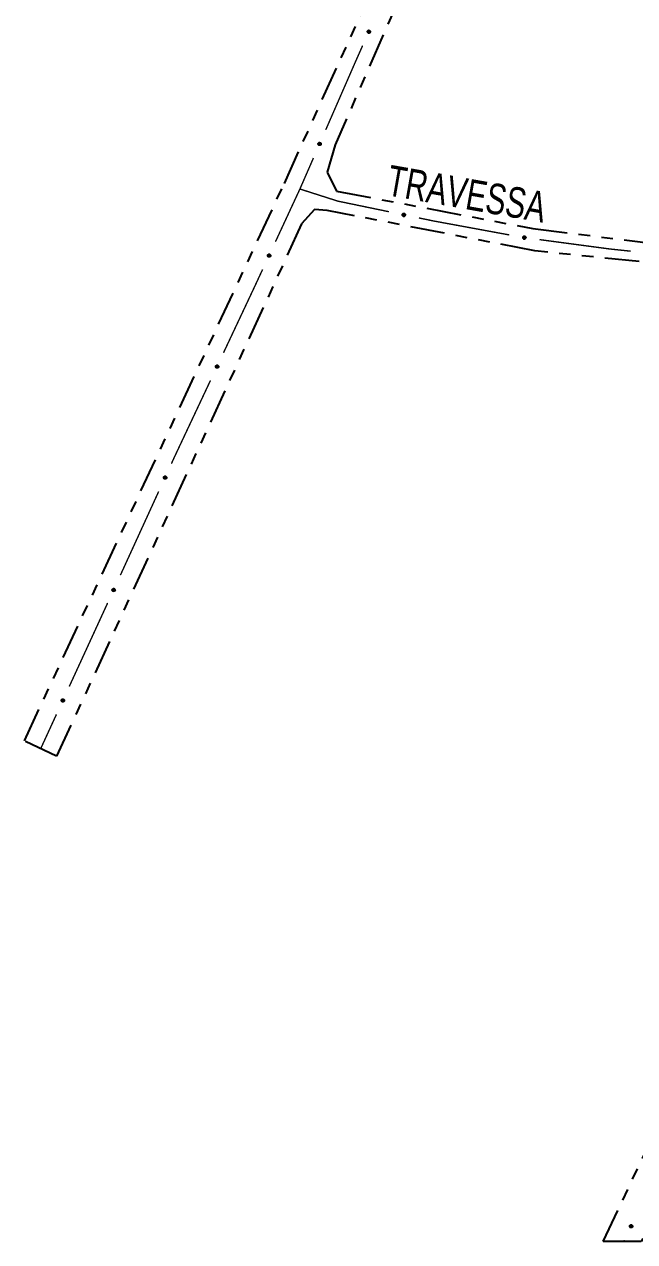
# Model space of a CAD drawing. Extents: x 203665 to 205970, y 4870865 to 4873745.
# Drawn here: x 204047.2 to 204126.9, y 4872104.6 to 4872263.5 of the extents above; entities that cross this region are included whole.
import ezdxf

# ---------------------------------------------------------------- set-up
doc = ezdxf.new("R2010")
doc.units = 0
doc.header["$LTSCALE"] = 1.5
doc.header["$MEASUREMENT"] = 0
doc.linetypes.add('TRACO_25', pattern=[8, 3, -1, 1, -1, 1, -1])
for name, color, linetype in [('SV-EIXO-RUA-N-PAV', 6, 'CONTINUOUS'), ('SV-RUA-NAO-PAV', 7, 'CONTINUOUS'), ('SV-TXT-RUA-N-PAV', 7, 'CONTINUOUS')]:
    doc.layers.add(name, color=color, linetype=linetype)
doc.styles.add('ARIAL', font='ARIAL.SHX')

msp = doc.modelspace()

# ---------------------------------------------------------------- linework, layer by layer
at = {"layer": 'SV-EIXO-RUA-N-PAV'}
for points in [[(204092.332533, 4872262.580003), (204092.350689, 4872262.53459), (204092.357008, 4872262.491847), (204092.352016, 4872262.45468), (204092.339042, 4872262.422987), (204092.322116, 4872262.392058), (204092.298172, 4872262.36464), (204092.264856, 4872262.340097), (204092.219428, 4872262.321564), (204092.175216, 4872262.317969), (204092.138516, 4872262.320913), (204092.10469, 4872262.332539), (204092.07492, 4872262.349485), (204092.047262, 4872262.375299), (204092.022719, 4872262.409304), (204092.005189, 4872262.455435), (204091.999282, 4872262.497382), (204092.005054, 4872262.533204), (204092.016958, 4872262.567137), (204092.034616, 4872262.598506), (204092.058275, 4872262.625284), (204092.092557, 4872262.649934), (204092.138318, 4872262.666633), (204092.180087, 4872262.673001), (204092.215982, 4872262.667734), (204092.249125, 4872262.655263), (204092.280353, 4872262.638664), (204092.308916, 4872262.615742), (204092.332533, 4872262.580003)], [(204085.902717, 4872247.929835), (204085.921222, 4872247.884563), (204085.927869, 4872247.84187), (204085.923163, 4872247.804665), (204085.910433, 4872247.772873), (204085.893746, 4872247.741815), (204085.870013, 4872247.714214), (204085.836887, 4872247.689415), (204085.791603, 4872247.670533), (204085.74742, 4872247.666599), (204085.710699, 4872247.66926), (204085.676784, 4872247.680626), (204085.646884, 4872247.697342), (204085.619029, 4872247.722942), (204085.594225, 4872247.756758), (204085.57634, 4872247.802752), (204085.570111, 4872247.844653), (204085.575607, 4872247.880519), (204085.58725, 4872247.914542), (204085.604666, 4872247.946046), (204085.628118, 4872247.973005), (204085.66221, 4872247.997918), (204085.707841, 4872248.014968), (204085.74956, 4872248.021658), (204085.785494, 4872248.016667), (204085.818733, 4872248.004451), (204085.850087, 4872247.988093), (204085.878825, 4872247.965391), (204085.902717, 4872247.929835)], [(204096.627797, 4872238.725503), (204096.668297, 4872238.752922), (204096.708711, 4872238.768206), (204096.746088, 4872238.771252), (204096.779818, 4872238.765332), (204096.813644, 4872238.755388), (204096.845535, 4872238.737839), (204096.876617, 4872238.71052), (204096.904407, 4872238.670087), (204096.917343, 4872238.627657), (204096.92229, 4872238.591173), (204096.918142, 4872238.555646), (204096.907931, 4872238.522948), (204096.888607, 4872238.490424), (204096.860614, 4872238.459196), (204096.819281, 4872238.432235), (204096.779557, 4872238.417523), (204096.743327, 4872238.415526), (204096.707637, 4872238.419923), (204096.673225, 4872238.430488), (204096.642019, 4872238.447895), (204096.610628, 4872238.476136), (204096.584559, 4872238.517285), (204096.569433, 4872238.556737), (204096.566927, 4872238.592929), (204096.572047, 4872238.627969), (204096.581608, 4872238.662017), (204096.597914, 4872238.69481), (204096.627797, 4872238.725503)], [(204112.338794, 4872235.745409), (204112.37722, 4872235.775666), (204112.416433, 4872235.793812), (204112.453494, 4872235.799534), (204112.487562, 4872235.796051), (204112.522015, 4872235.788562), (204112.555084, 4872235.773348), (204112.588047, 4872235.748332), (204112.61867, 4872235.709999), (204112.634619, 4872235.668608), (204112.642173, 4872235.632573), (204112.640586, 4872235.59684), (204112.63275, 4872235.563493), (204112.615811, 4872235.529665), (204112.590133, 4872235.496507), (204112.550842, 4872235.466648), (204112.512278, 4872235.449122), (204112.476285, 4872235.444528), (204112.440371, 4872235.446351), (204112.405289, 4872235.454418), (204112.372914, 4872235.46954), (204112.339576, 4872235.495453), (204112.310619, 4872235.534624), (204112.292699, 4872235.572888), (204112.287601, 4872235.608806), (204112.290192, 4872235.644124), (204112.297283, 4872235.678771), (204112.311193, 4872235.712649), (204112.338794, 4872235.745409)], [(204079.305968, 4872233.351394), (204079.32344, 4872233.305713), (204079.329116, 4872233.26288), (204079.323567, 4872233.225792), (204079.310118, 4872233.194297), (204079.29273, 4872233.163626), (204079.268377, 4872233.136571), (204079.234697, 4872233.11253), (204079.188996, 4872233.094681), (204079.144735, 4872233.091751), (204079.108083, 4872233.095245), (204079.074435, 4872233.107378), (204079.044923, 4872233.124769), (204079.017656, 4872233.150995), (204078.993626, 4872233.185365), (204078.97679, 4872233.231753), (204078.971514, 4872233.273784), (204078.977823, 4872233.309516), (204078.990234, 4872233.343267), (204079.008361, 4872233.374367), (204079.03242, 4872233.400787), (204079.067069, 4872233.424919), (204079.113074, 4872233.440929), (204079.154935, 4872233.44667), (204079.190746, 4872233.440865), (204079.223699, 4872233.427897), (204079.254674, 4872233.410831), (204079.282889, 4872233.387483), (204079.305968, 4872233.351394)], [(204072.516691, 4872218.862647), (204072.533908, 4872218.816869), (204072.539343, 4872218.774005), (204072.533587, 4872218.736949), (204072.519962, 4872218.70553), (204072.502403, 4872218.674957), (204072.477899, 4872218.648038), (204072.444084, 4872218.624186), (204072.398284, 4872218.606593), (204072.354007, 4872218.603911), (204072.317376, 4872218.60761), (204072.283796, 4872218.619931), (204072.254381, 4872218.637487), (204072.227262, 4872218.663865), (204072.203425, 4872218.698369), (204072.186849, 4872218.744851), (204072.181808, 4872218.786911), (204072.188317, 4872218.822607), (204072.200917, 4872218.856288), (204072.219218, 4872218.887286), (204072.243424, 4872218.913571), (204072.278207, 4872218.937508), (204072.324302, 4872218.953261), (204072.366194, 4872218.958767), (204072.401972, 4872218.952761), (204072.434852, 4872218.93961), (204072.465731, 4872218.922371), (204072.493815, 4872218.898865), (204072.516691, 4872218.862647)], [(204065.732981, 4872204.373385), (204065.750692, 4872204.327796), (204065.756591, 4872204.284992), (204065.751235, 4872204.247876), (204065.737951, 4872204.216312), (204065.720723, 4872204.18555), (204065.696512, 4872204.158369), (204065.662957, 4872204.134152), (204065.617349, 4872204.116065), (204065.573104, 4872204.112904), (204065.536435, 4872204.116207), (204065.502724, 4872204.128165), (204065.473121, 4872204.145401), (204065.445718, 4872204.171484), (204065.421509, 4872204.205729), (204065.404432, 4872204.252029), (204065.398936, 4872204.294031), (204065.405059, 4872204.329796), (204065.417294, 4872204.363611), (204065.435259, 4872204.394805), (204065.459179, 4872204.42135), (204065.493702, 4872204.445663), (204065.539623, 4872204.461912), (204065.581454, 4872204.467872), (204065.617294, 4872204.462253), (204065.650314, 4872204.449457), (204065.681378, 4872204.432553), (204065.709715, 4872204.409353), (204065.732981, 4872204.373385)], [(204059.022379, 4872189.703124), (204059.040014, 4872189.657505), (204059.045842, 4872189.614692), (204059.040425, 4872189.577585), (204059.027088, 4872189.546043), (204059.009809, 4872189.51531), (204058.985552, 4872189.488168), (204058.951957, 4872189.464008), (204058.90632, 4872189.445997), (204058.86207, 4872189.442909), (204058.825406, 4872189.446273), (204058.791715, 4872189.458287), (204058.762141, 4872189.475572), (204058.734781, 4872189.501701), (204058.710629, 4872189.535986), (204058.693629, 4872189.582314), (204058.688203, 4872189.624326), (204058.694385, 4872189.66008), (204058.706677, 4872189.693875), (204058.724693, 4872189.725039), (204058.748658, 4872189.751544), (204058.783221, 4872189.775799), (204058.829169, 4872189.791973), (204058.871009, 4872189.797862), (204058.906841, 4872189.792184), (204058.939839, 4872189.779334), (204058.970875, 4872189.762378), (204058.999173, 4872189.73913), (204059.022379, 4872189.703124)], [(204052.397505, 4872175.284279), (204052.41514, 4872175.23866), (204052.420967, 4872175.195847), (204052.41555, 4872175.15874), (204052.402213, 4872175.127198), (204052.384935, 4872175.096465), (204052.360678, 4872175.069324), (204052.327083, 4872175.045163), (204052.281445, 4872175.027152), (204052.237195, 4872175.024064), (204052.200532, 4872175.027429), (204052.16684, 4872175.039442), (204052.137266, 4872175.056728), (204052.109907, 4872175.082856), (204052.085755, 4872175.117141), (204052.068754, 4872175.163469), (204052.063329, 4872175.205481), (204052.069511, 4872175.241235), (204052.081802, 4872175.27503), (204052.099819, 4872175.306194), (204052.123783, 4872175.332699), (204052.158346, 4872175.356954), (204052.204295, 4872175.373128), (204052.246135, 4872175.379018), (204052.281966, 4872175.373339), (204052.314965, 4872175.360489), (204052.346, 4872175.343533), (204052.374298, 4872175.320286), (204052.397505, 4872175.284279)], [(204126.551461, 4872106.647563), (204126.568649, 4872106.601775), (204126.574059, 4872106.558907), (204126.56828, 4872106.521854), (204126.554636, 4872106.490444), (204126.537058, 4872106.459881), (204126.512537, 4872106.432978), (204126.478708, 4872106.409147), (204126.432897, 4872106.391582), (204126.388618, 4872106.388926), (204126.351989, 4872106.392649), (204126.318417, 4872106.40499), (204126.289013, 4872106.422564), (204126.26191, 4872106.448959), (204126.238094, 4872106.483477), (204126.221547, 4872106.529969), (204126.216532, 4872106.572032), (204126.223062, 4872106.607724), (204126.235683, 4872106.641397), (204126.254003, 4872106.672384), (204126.278225, 4872106.698654), (204126.313023, 4872106.72257), (204126.359128, 4872106.738295), (204126.401023, 4872106.743775), (204126.436797, 4872106.737748), (204126.469669, 4872106.724576), (204126.500537, 4872106.707318), (204126.528607, 4872106.683795), (204126.551461, 4872106.647563)]]:
    msp.add_lwpolyline(points, close=True, dxfattribs=at)
for points in [[(204092.034616, 4872262.598506), (204091.999282, 4872262.497382)], [(204092.045259, 4872262.607672), (204092.0044, 4872262.482468)], [(204092.058275, 4872262.625284), (204092.005189, 4872262.455435)], [(204092.075348, 4872262.63161), (204092.016688, 4872262.439644)], [(204092.092557, 4872262.649934), (204092.022719, 4872262.409304)], [(204092.115272, 4872262.654153), (204092.035762, 4872262.39529)], [(204092.138318, 4872262.666633), (204092.047262, 4872262.375299)], [(204092.157404, 4872262.668242), (204092.062058, 4872262.367139)], [(204092.180087, 4872262.673001), (204092.07492, 4872262.349485)], [(204092.195919, 4872262.667511), (204092.090575, 4872262.343973)], [(204092.215982, 4872262.667734), (204092.10469, 4872262.332539)], [(204092.231102, 4872262.659301), (204092.119932, 4872262.329396)], [(204092.249125, 4872262.655263), (204092.138516, 4872262.320913)], [(204092.264198, 4872262.643058), (204092.16052, 4872262.323259)], [(204092.280353, 4872262.638664), (204092.175216, 4872262.317969)], [(204092.29258, 4872262.62294), (204092.199591, 4872262.323774)], [(204092.308916, 4872262.615742), (204092.219428, 4872262.321564)], [(204092.31874, 4872262.597837), (204092.241858, 4872262.334815)], [(204092.332533, 4872262.580003), (204092.264856, 4872262.340097)], [(204092.341418, 4872262.554865), (204092.28414, 4872262.359295)], [(204092.350689, 4872262.53459), (204092.298172, 4872262.36464)], [(204092.354396, 4872262.51024), (204092.312846, 4872262.386837)], [(204092.357008, 4872262.491847), (204092.322116, 4872262.392058)], [(204085.604666, 4872247.946046), (204085.570111, 4872247.844653)], [(204085.615239, 4872247.955294), (204085.575344, 4872247.829779)], [(204085.628118, 4872247.973005), (204085.57634, 4872247.802752)], [(204085.645142, 4872247.979463), (204085.58796, 4872247.787051)], [(204085.66221, 4872247.997918), (204085.594225, 4872247.756758)], [(204085.684892, 4872248.002312), (204085.607376, 4872247.742845)], [(204085.707841, 4872248.014968), (204085.619029, 4872247.722942)], [(204085.726914, 4872248.016725), (204085.633887, 4872247.714897)], [(204085.74956, 4872248.021658), (204085.646884, 4872247.697342)], [(204085.765434, 4872248.01629), (204085.662581, 4872247.691951)], [(204085.785494, 4872248.016667), (204085.676784, 4872247.680626)], [(204085.800679, 4872248.008351), (204085.69205, 4872247.6776)], [(204085.818733, 4872248.004451), (204085.710699, 4872247.66926)], [(204085.833899, 4872247.992362), (204085.732684, 4872247.671775)], [(204085.850087, 4872247.988093), (204085.74742, 4872247.666599)], [(204085.862434, 4872247.972464), (204085.771749, 4872247.672591)], [(204085.878825, 4872247.965391), (204085.791603, 4872247.670533)], [(204085.888787, 4872247.947562), (204085.813931, 4872247.683957)], [(204085.902717, 4872247.929835), (204085.836887, 4872247.689415)], [(204085.911795, 4872247.904766), (204085.856023, 4872247.708761)], [(204085.921222, 4872247.884563), (204085.870013, 4872247.714214)], [(204085.925116, 4872247.860242), (204085.884517, 4872247.736523)], [(204085.927869, 4872247.84187), (204085.893746, 4872247.741815)], [(204096.566927, 4872238.592929), (204096.918142, 4872238.555646)], [(204096.569433, 4872238.556737), (204096.907931, 4872238.522948)], [(204096.571422, 4872238.573375), (204096.90998, 4872238.539418)], [(204096.571944, 4872238.609499), (204096.917964, 4872238.571208)], [(204096.572047, 4872238.627969), (204096.92229, 4872238.591173)], [(204096.578917, 4872238.535589), (204096.893425, 4872238.506618)], [(204096.580759, 4872238.645297), (204096.915308, 4872238.612171)], [(204096.581608, 4872238.662017), (204096.917343, 4872238.627657)], [(204096.584559, 4872238.517285), (204096.888607, 4872238.490424)], [(204096.594364, 4872238.677315), (204096.906476, 4872238.650234)], [(204096.597914, 4872238.69481), (204096.904407, 4872238.670087)], [(204096.601664, 4872238.497429), (204096.871526, 4872238.474927)], [(204096.610628, 4872238.476136), (204096.860614, 4872238.459196)], [(204096.613314, 4872238.708225), (204096.886679, 4872238.689177)], [(204096.627797, 4872238.725503), (204096.876617, 4872238.71052)], [(204096.632199, 4872238.463227), (204096.832257, 4872238.446836)], [(204096.642019, 4872238.447895), (204096.819281, 4872238.432235)], [(204096.650465, 4872238.739542), (204096.853749, 4872238.725268)], [(204096.662001, 4872238.438933), (204096.793037, 4872238.425702)], [(204096.668297, 4872238.752922), (204096.845535, 4872238.737839)], [(204096.673225, 4872238.430488), (204096.779557, 4872238.417523)], [(204096.691297, 4872238.761734), (204096.820721, 4872238.747444)], [(204096.708711, 4872238.768206), (204096.813644, 4872238.755388)], [(204112.287601, 4872235.608806), (204112.640586, 4872235.59684)], [(204112.290192, 4872235.644124), (204112.642173, 4872235.632573)], [(204112.291415, 4872235.625694), (204112.639291, 4872235.612349)], [(204112.292699, 4872235.572888), (204112.63275, 4872235.563493)], [(204112.293489, 4872235.589626), (204112.633611, 4872235.580068)], [(204112.297283, 4872235.678771), (204112.634619, 4872235.668608)], [(204112.297636, 4872235.662033), (204112.633701, 4872235.653016)], [(204112.303678, 4872235.552476), (204112.619454, 4872235.546164)], [(204112.308908, 4872235.694945), (204112.622159, 4872235.690346)], [(204112.310619, 4872235.534624), (204112.615811, 4872235.529665)], [(204112.311193, 4872235.712649), (204112.61867, 4872235.709999)], [(204112.325589, 4872235.727135), (204112.599616, 4872235.727767)], [(204112.329106, 4872235.516047), (204112.599887, 4872235.512981)], [(204112.338794, 4872235.745409), (204112.588047, 4872235.748332)], [(204112.339576, 4872235.495453), (204112.590133, 4872235.496507)], [(204112.360395, 4872235.761039), (204112.564179, 4872235.7614)], [(204112.362018, 4872235.484127), (204112.562737, 4872235.482143)], [(204112.372914, 4872235.46954), (204112.550842, 4872235.466648)], [(204112.37722, 4872235.775666), (204112.555084, 4872235.773348)], [(204112.393487, 4872235.462035), (204112.525136, 4872235.458248)], [(204112.399529, 4872235.786107), (204112.529644, 4872235.781147)], [(204112.405289, 4872235.454418), (204112.512278, 4872235.449122)], [(204112.416433, 4872235.793812), (204112.522015, 4872235.788562)], [(204079.008361, 4872233.374367), (204078.971514, 4872233.273784)], [(204079.019141, 4872233.383372), (204078.976408, 4872233.258795)], [(204079.03242, 4872233.400787), (204078.97679, 4872233.231753)], [(204079.049586, 4872233.406856), (204078.988051, 4872233.215792)], [(204079.067069, 4872233.424919), (204078.993626, 4872233.185365)], [(204079.089844, 4872233.428797), (204079.006458, 4872233.171157)], [(204079.113074, 4872233.440929), (204079.017656, 4872233.150995)], [(204079.132183, 4872233.442252), (204079.032327, 4872233.142614)], [(204079.154935, 4872233.44667), (204079.044923, 4872233.124769)], [(204079.170683, 4872233.440943), (204079.060494, 4872233.119022)], [(204079.190746, 4872233.440865), (204079.074435, 4872233.107378)], [(204079.205738, 4872233.432206), (204079.089629, 4872233.104006)], [(204079.223699, 4872233.427897), (204079.108083, 4872233.095245)], [(204079.238587, 4872233.415467), (204079.13012, 4872233.097261)], [(204079.254674, 4872233.410831), (204079.144735, 4872233.091751)], [(204079.266663, 4872233.394926), (204079.169194, 4872233.097189)], [(204079.282889, 4872233.387483), (204079.188996, 4872233.094681)], [(204079.292443, 4872233.369433), (204079.211622, 4872233.107594)], [(204079.305968, 4872233.351394), (204079.234697, 4872233.11253)], [(204079.314474, 4872233.326125), (204079.254266, 4872233.131437)], [(204079.32344, 4872233.305713), (204079.268377, 4872233.136571)], [(204079.326781, 4872233.28131), (204079.283384, 4872233.158545)], [(204079.329116, 4872233.26288), (204079.29273, 4872233.163626)], [(204072.219218, 4872218.887286), (204072.181808, 4872218.786911)], [(204072.230048, 4872218.896231), (204072.186618, 4872218.771895)], [(204072.243424, 4872218.913571), (204072.186849, 4872218.744851)], [(204072.260624, 4872218.919544), (204072.19802, 4872218.728827)], [(204072.278207, 4872218.937508), (204072.203425, 4872218.698369)], [(204072.301004, 4872218.941259), (204072.216177, 4872218.68409)], [(204072.324302, 4872218.953261), (204072.227262, 4872218.663865)], [(204072.343418, 4872218.954477), (204072.241886, 4872218.655402)], [(204072.366194, 4872218.958767), (204072.254381, 4872218.637487)], [(204072.38191, 4872218.952952), (204072.26992, 4872218.631653)], [(204072.401972, 4872218.952761), (204072.283796, 4872218.619931)], [(204072.416915, 4872218.944019), (204072.29897, 4872218.616475)], [(204072.434852, 4872218.93961), (204072.317376, 4872218.60761)], [(204072.44967, 4872218.927097), (204072.339423, 4872218.609502)], [(204072.465731, 4872218.922371), (204072.354007, 4872218.603911)], [(204072.477631, 4872218.906398), (204072.378496, 4872218.609212)], [(204072.493815, 4872218.898865), (204072.398284, 4872218.606593)], [(204072.503268, 4872218.880761), (204072.420982, 4872218.61938)], [(204072.516691, 4872218.862647), (204072.444084, 4872218.624186)], [(204072.525056, 4872218.837331), (204072.463759, 4872218.642983)], [(204072.533908, 4872218.816869), (204072.477899, 4872218.648038)], [(204072.537112, 4872218.792448), (204072.493028, 4872218.669927)], [(204072.539343, 4872218.774005), (204072.502403, 4872218.674957)], [(204065.435259, 4872204.394805), (204065.398936, 4872204.294031)], [(204065.445992, 4872204.403866), (204065.403908, 4872204.279068)], [(204065.459179, 4872204.42135), (204065.404432, 4872204.252029)], [(204065.476313, 4872204.427509), (204065.415776, 4872204.236127)], [(204065.493702, 4872204.445663), (204065.421509, 4872204.205729)], [(204065.516456, 4872204.449659), (204065.434415, 4872204.191588)], [(204065.539623, 4872204.461912), (204065.445718, 4872204.171484)], [(204065.558725, 4872204.463335), (204065.460433, 4872204.16318)], [(204065.581454, 4872204.467872), (204065.473121, 4872204.145401)], [(204065.597231, 4872204.462226), (204065.488722, 4872204.139736)], [(204065.617294, 4872204.462253), (204065.502724, 4872204.128165)], [(204065.632331, 4872204.453672), (204065.517935, 4872204.124872)], [(204065.650314, 4872204.449457), (204065.536435, 4872204.116207)], [(204065.665267, 4872204.437106), (204065.558461, 4872204.118338)], [(204065.681378, 4872204.432553), (204065.573104, 4872204.112904)], [(204065.69345, 4872204.416711), (204065.597535, 4872204.11847)], [(204065.709715, 4872204.409353), (204065.617349, 4872204.116065)], [(204065.719363, 4872204.391352), (204065.639908, 4872204.129096)], [(204065.732981, 4872204.373385), (204065.662957, 4872204.134152)], [(204065.741619, 4872204.34816), (204065.682428, 4872204.153161)], [(204065.750692, 4872204.327796), (204065.696512, 4872204.158369)], [(204065.75416, 4872204.30341), (204065.711403, 4872204.18042)], [(204065.756591, 4872204.284992), (204065.720723, 4872204.18555)], [(204058.724693, 4872189.725039), (204058.688203, 4872189.624326)], [(204058.735441, 4872189.734083), (204058.69315, 4872189.609354)], [(204058.748658, 4872189.751544), (204058.693629, 4872189.582314)], [(204058.765802, 4872189.757674), (204058.704946, 4872189.566393)], [(204058.783221, 4872189.775799), (204058.710629, 4872189.535986)], [(204058.805982, 4872189.779758), (204058.723511, 4872189.521823)], [(204058.829169, 4872189.791973), (204058.734781, 4872189.501701)], [(204058.848273, 4872189.793364), (204058.749482, 4872189.493373)], [(204058.871009, 4872189.797862), (204058.762141, 4872189.475572)], [(204058.886777, 4872189.792191), (204058.777732, 4872189.469881)], [(204058.906841, 4872189.792184), (204058.791715, 4872189.458287)], [(204058.921863, 4872189.783578), (204058.80692, 4872189.454969)], [(204058.939839, 4872189.779334), (204058.825406, 4872189.446273)], [(204058.954771, 4872189.766957), (204058.847435, 4872189.448367)], [(204058.970875, 4872189.762378), (204058.86207, 4872189.442909)], [(204058.982921, 4872189.746515), (204058.886509, 4872189.448434)], [(204058.999173, 4872189.73913), (204058.90632, 4872189.445997)], [(204059.008791, 4872189.721114), (204058.928901, 4872189.45899)], [(204059.022379, 4872189.703124), (204058.951957, 4872189.464008)], [(204059.030975, 4872189.677885), (204058.97146, 4872189.482984)], [(204059.040014, 4872189.657505), (204058.985552, 4872189.488168)], [(204059.043442, 4872189.633114), (204059.00048, 4872189.510195)], [(204059.045842, 4872189.614692), (204059.009809, 4872189.51531)], [(204052.099819, 4872175.306194), (204052.063329, 4872175.205481)], [(204052.110567, 4872175.315238), (204052.068276, 4872175.19051)], [(204052.123783, 4872175.332699), (204052.068754, 4872175.163469)], [(204052.140928, 4872175.33883), (204052.080072, 4872175.147548)], [(204052.158346, 4872175.356954), (204052.085755, 4872175.117141)], [(204052.181107, 4872175.360913), (204052.098637, 4872175.102979)], [(204052.204295, 4872175.373128), (204052.109907, 4872175.082856)], [(204052.223398, 4872175.374519), (204052.124608, 4872175.074528)], [(204052.246135, 4872175.379018), (204052.137266, 4872175.056728)], [(204052.261903, 4872175.373346), (204052.152858, 4872175.051036)], [(204052.281966, 4872175.373339), (204052.16684, 4872175.039442)], [(204052.296989, 4872175.364734), (204052.182046, 4872175.036124)], [(204052.314965, 4872175.360489), (204052.200532, 4872175.027429)], [(204052.329897, 4872175.348112), (204052.222561, 4872175.029522)], [(204052.346, 4872175.343533), (204052.237195, 4872175.024064)], [(204052.358046, 4872175.32767), (204052.261635, 4872175.029589)], [(204052.374298, 4872175.320286), (204052.281445, 4872175.027152)], [(204052.383917, 4872175.302269), (204052.304026, 4872175.040145)], [(204052.397505, 4872175.284279), (204052.327083, 4872175.045163)], [(204052.406101, 4872175.25904), (204052.346585, 4872175.064139)], [(204052.41514, 4872175.23866), (204052.360678, 4872175.069324)], [(204052.418567, 4872175.214269), (204052.375606, 4872175.09135)], [(204052.420967, 4872175.195847), (204052.384935, 4872175.096465)], [(204126.254003, 4872106.672384), (204126.216532, 4872106.572032)], [(204126.264839, 4872106.681322), (204126.221332, 4872106.557013)], [(204126.278225, 4872106.698654), (204126.221547, 4872106.529969)], [(204126.295429, 4872106.704617), (204126.232708, 4872106.513939)], [(204126.313023, 4872106.72257), (204126.238094, 4872106.483477)], [(204126.335822, 4872106.726307), (204126.250837, 4872106.46919)], [(204126.359128, 4872106.738295), (204126.26191, 4872106.448959)], [(204126.378244, 4872106.739499), (204126.276529, 4872106.440487)], [(204126.401023, 4872106.743775), (204126.289013, 4872106.422564)], [(204126.416735, 4872106.73795), (204126.304548, 4872106.416721)], [(204126.436797, 4872106.737748), (204126.318417, 4872106.40499)], [(204126.451735, 4872106.728996), (204126.333589, 4872106.401524)], [(204126.469669, 4872106.724576), (204126.351989, 4872106.392649)], [(204126.484479, 4872106.712054), (204126.374038, 4872106.394527)], [(204126.500537, 4872106.707318), (204126.388618, 4872106.388926)], [(204126.512428, 4872106.691338), (204126.413111, 4872106.394213)], [(204126.528607, 4872106.683795), (204126.432897, 4872106.391582)], [(204126.538049, 4872106.665685), (204126.455603, 4872106.404354)], [(204126.551461, 4872106.647563), (204126.478708, 4872106.409147)], [(204126.55981, 4872106.622242), (204126.498394, 4872106.427931)], [(204126.568649, 4872106.601775), (204126.512537, 4872106.432978)], [(204126.571839, 4872106.577351), (204126.527679, 4872106.454858)], [(204126.574059, 4872106.558907), (204126.537058, 4872106.459881)]]:
    msp.add_lwpolyline(points, dxfattribs=at)
at = {"layer": 'SV-EIXO-RUA-N-PAV', "const_width": 0.18}
for points in [[(204091.35938, 4872260.666771), (204090.545261, 4872258.839968)], [(204090.507817, 4872258.755946), (204086.544396, 4872249.675197)], [(204090.545261, 4872258.839968), (204090.507817, 4872258.755946)], [(204084.944309, 4872246.009175), (204083.344221, 4872242.343152)], [(204083.176466, 4872241.9588), (204079.987104, 4872235.081739)], [(204083.344221, 4872242.343152), (204083.176466, 4872241.9588)], [(204083.176466, 4872241.9588), (204087.93879, 4872240.435559)], [(204087.93879, 4872240.435559), (204088.126272, 4872240.375593)], [(204088.126272, 4872240.375593), (204094.787783, 4872238.994548)], [(204098.704497, 4872238.182546), (204099.683676, 4872237.979545)], [(204099.683676, 4872237.979545), (204100.615333, 4872237.786397)], [(204100.615333, 4872237.786397), (204110.497594, 4872235.96598)], [(204114.449122, 4872235.352977), (204123.370173, 4872234.163503)], [(204123.370173, 4872234.163503), (204123.613483, 4872234.131062)], [(204123.613483, 4872234.131062), (204126.352885, 4872233.842704)], [(204078.304204, 4872231.452986), (204077.462754, 4872229.63861)], [(204077.237143, 4872229.152137), (204073.207503, 4872220.589152)], [(204077.462754, 4872229.63861), (204077.237143, 4872229.152137)], [(204071.504315, 4872216.969877), (204067.246345, 4872207.92169)], [(204067.246345, 4872207.92169), (204066.843329, 4872207.065282)], [(204066.843329, 4872207.065282), (204066.405084, 4872206.107258)], [(204064.741131, 4872202.469778), (204059.74927, 4872191.557339)], [(204058.082493, 4872187.921154), (204053.072491, 4872177.017032)], [(204051.40249, 4872173.382324), (204049.73249, 4872169.747617)], [(204049.73249, 4872169.747617), (204049.39657, 4872169.016499)], [(204125.537924, 4872104.755414), (204125.515499, 4872104.707837)]]:
    msp.add_lwpolyline(points, dxfattribs=at)
at = {"layer": 'SV-RUA-NAO-PAV', "linetype": 'TRACO_25'}
for points in [[(204212.126783, 4872377.803918, 9.390172), (204152.646698, 4872384.228734, 9.251024), (204148.957408, 4872382.758808, 9.251024), (204146.248708, 4872379.648617, 9.290781), (204118.133801, 4872317.052982, 8.515532), (204087.761569, 4872247.706687, 7.551439), (204086.732962, 4872244.176331, 7.720404), (204087.963867, 4872241.685947, 7.770099), (204113.594713, 4872236.803617, 8.127907), (204135.434883, 4872234.081805, 8.545349), (204210.824432, 4872227.395877, 8.604983)], [(204143.43019, 4872148.517074, 7.302962), (204147.074924, 4872156.255078, 7.302962), (204148.902659, 4872160.141978, 7.302962), (204178.117024, 4872224.037695, 8.068273), (204177.70611, 4872226.468015, 8.038455), (204175.195801, 4872227.538315, 8.068273), (204113.835821, 4872233.883249, 7.670708), (204086.75488, 4872239.165726, 7.372535), (204085.074901, 4872239.285854, 7.372535), (204083.405691, 4872237.39574, 7.352657), (204051.423574, 4872167.919539, 6.110271), (204047.212976, 4872169.920066, 6.110271), (204081.143752, 4872242.696533, 7.332779), (204110.267994, 4872306.922295, 8.276993)], [(204148.153398, 4872148.490629, 6.617164), (204127.724791, 4872104.556717, 6.617164), (204124.431183, 4872104.55694, 6.617164), (204122.764989, 4872104.557054, 6.547591), (204143.42388, 4872148.490689, 7.302962)]]:
    msp.add_polyline3d(points, dxfattribs=at)

# ---------------------------------------------------------------- texts
at = {"layer": 'SV-TXT-RUA-N-PAV', "style": 'ARIAL', "width": 0.7}
msp.add_text('TRAVESSA', height=4, rotation=350, dxfattribs=at).set_placement((204094.340368, 4872241.17731))

doc.saveas('drawing.dxf')
